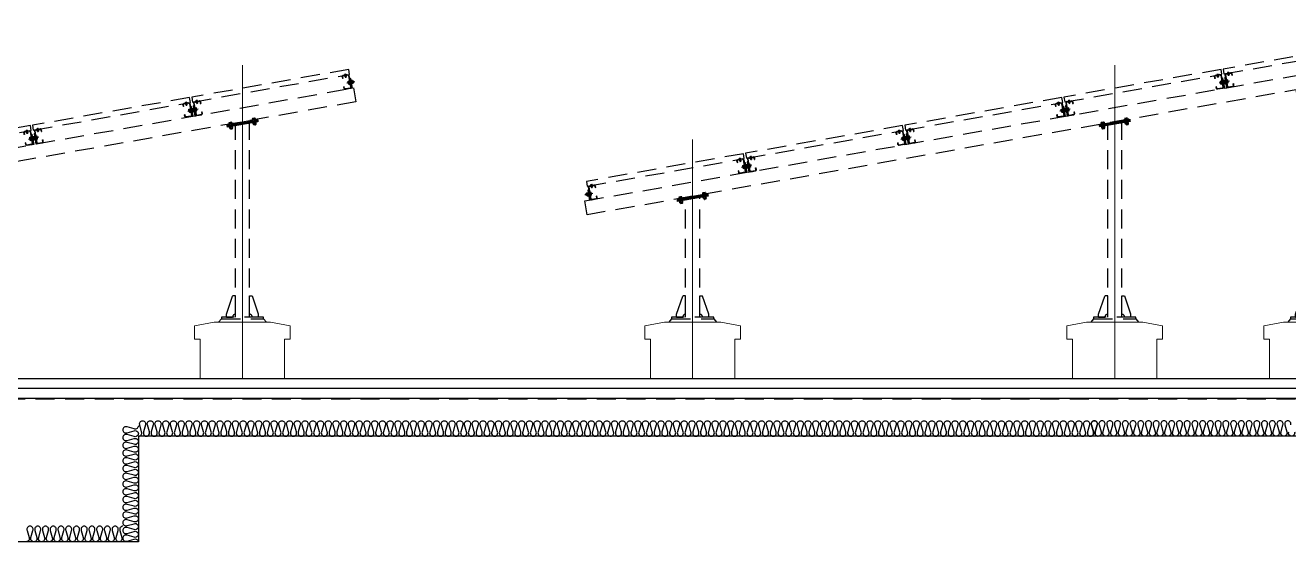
# Model space of a CAD drawing. Header units: millimetres. Extents: x 19868 to 801382, y -4805 to 85279.
# Drawn here: x 542794 to 551775, y 79569 to 83238 of the extents above; entities that cross this region are included whole.
import ezdxf

# ---------------------------------------------------------------- set-up
doc = ezdxf.new("R2010")
doc.units = ezdxf.units.MM
doc.header["$LTSCALE"] = 250
doc.linetypes.add('CENTER', pattern=[50.8, 31.75, -6.35, 6.35, -6.35])
doc.linetypes.add('HID', pattern=[2.8, 1.8, -1])
doc.layers.add('A-ELE-9', color=9, linetype='Continuous', lineweight=5)
doc.layers.add('CEN', color=1, linetype='Continuous', lineweight=9)
for name, color, linetype in [('A-FIN', 6, 'Continuous'), ('A-FIN-8', 8, 'Continuous'), ('A-HAT-WIREMESH', 9, 'g_mesh'), ('A-WP', 1, 'HID'), ('ISL', 251, 'Continuous'), ('S-ELE-5', 8, 'Continuous'), ('태양광', 7, 'Continuous'), ('태양광 모듈', 150, 'Continuous'), ('태양광구조물', 7, 'Continuous')]:
    doc.layers.add(name, color=color, linetype=linetype)
doc.styles.add('Gdim', font='')
doc.styles.get('Gdim').set_extended_font_data('Dotum')
doc.linetypes.add('g_mesh', pattern='A,10,-0.8,["X",Gdim,S=0.6,R=0,X=-0.15,Y=-0.3],-0.8', length=11.6)

# ---------------------------------------------------------------- blocks, each defined once
blk = doc.blocks.new('G$CE9AAA169')
at = {"color": 8}
for p, q in [((10.9, 18), (10, 17.1)), ((10, 6.9), (10, 17.1)), ((10, 6.9), (10.9, 6)), ((15.3, 18), (10.9, 18)), ((10.9, 6), (10.9, 18)), ((15.3, 6), (10.9, 6)), ((15.3, 3.8), (15.3, 20.2)), ((16.2, 23), (24.4, 23)), ((24.4, 17.5), (16.2, 17.5)), ((24.4, 6.5), (16.2, 6.5)), ((16.2, 1), (24.4, 1)), ((25.3, 3.8), (25.3, 20.2)), ((28.3, 12), (25.3, 13.7)), ((25.3, 12), (28.3, 10.3)), ((47.1, 23), (40, 23)), ((40, 1), (40, 23)), ((40, 17.5), (47.1, 17.5)), ((40, 6.5), (47.1, 6.5)), ((47.1, 1), (40, 1)), ((48, 3.8), (48, 20.2))]:
    blk.add_line(p, q, dxfattribs=at)
for points in [[(25.3, 1.3), (28.3, 1.3), (28.3, 22.8), (25.3, 22.8)], [(37.5, 0), (37.5, 24), (40, 24), (40, 0)]]:
    blk.add_lwpolyline(points, close=True, dxfattribs=at)
for centre, radius, start, end in [((20.1, 20.2), 4.82, 145.33011, 214.66989), ((33.3, 12), 18, 162.25912, 197.74088), ((20.1, 3.8), 4.82, 145.33011, 214.66989), ((20.5, 20.2), 4.82, 325.33011, 34.66989), ((7.3, 12), 18, 342.25912, 17.74088), ((20.5, 3.8), 4.82, 325.33011, 34.66989), ((43.2, 20.2), 4.82, 325.33011, 34.66989), ((30, 12), 18, 342.25912, 17.74088), ((43.2, 3.8), 4.82, 325.33011, 34.66989)]:
    blk.add_arc(centre, radius, start, end, dxfattribs=at)
at = {"layer": '태양광', "color": 1, "linetype": 'CENTER', "ltscale": 0.3}
blk.add_line((58, 12), (0, 12), dxfattribs=at)
blk = doc.blocks.new('G$C40D0023C')
at = {"color": 8}
for p, q in [((0, 10.1), (0, 1.4)), ((0.5, 11.5), (4.5, 11.5)), ((0.5, 8.7), (4.5, 8.7)), ((0.5, 2.9), (4.5, 2.9)), ((0.5, 0), (4.5, 0)), ((5, 10.1), (5, 1.4))]:
    blk.add_line(p, q, dxfattribs=at)
for centre, radius, start, end in [((2.4, 10.1), 2.43, 143.53068, 216.46932), ((9, 5.8), 9, 161.2917, 198.7083), ((2.4, 1.4), 2.43, 143.53068, 216.46932), ((2.6, 10.1), 2.43, 323.53068, 36.46932), ((-4, 5.8), 9, 341.2917, 18.7083), ((2.6, 1.4), 2.43, 323.53068, 36.46932)]:
    blk.add_arc(centre, radius, start, end, dxfattribs=at)
blk = doc.blocks.new('G$C8948AF4A')
at = {"color": 8}
for p, q in [((0, 12.2), (1.5, 12.2)), ((0, 0), (0, 12.2)), ((0, 7), (1.5, 6.1)), ((0, 6.1), (1.5, 5.2)), ((1.5, 0), (0, 0)), ((1.5, 12.2), (1.5, 0))]:
    blk.add_line(p, q, dxfattribs=at)
blk = doc.blocks.new('G$C516BF46D')
for name, p in [('G$C40D0023C', (0, 0.3)), ('G$C8948AF4A', (5, 0))]:
    blk.add_blockref(name, p)
blk = doc.blocks.new('G$C8DD5E604')
at = {"color": 1, "linetype": 'CENTER', "ltscale": 0.3}
blk.add_line((0, 6.1), (23, 6.1), dxfattribs=at)
at = {"color": 8}
for p, q in [((1.1, 8.6), (1.6, 9.1)), ((1.1, 8.6), (1.1, 3.6)), ((1.1, 8.6), (6.4, 8.6)), ((1.6, 3.1), (1.1, 3.6)), ((1.1, 3.6), (6.4, 3.6)), ((1.6, 3.1), (1.6, 9.1)), ((12.9, 9.1), (1.6, 9.1)), ((12.9, 3.1), (1.6, 3.1)), ((16.1, 0), (16.1, 12.2)), ((16.1, 12.2), (17.6, 12.2)), ((16.1, 7), (17.6, 6.1)), ((16.1, 6.1), (17.6, 5.2)), ((17.6, 0), (16.1, 0)), ((17.6, 12.2), (17.6, 0)), ((21.1, 11.9), (17.6, 11.9)), ((17.6, 11.9), (17.6, 0.3)), ((21.1, 9), (17.6, 9)), ((21.1, 3.2), (17.6, 3.2)), ((21.1, 0.3), (17.6, 0.3)), ((21.6, 10.4), (21.6, 1.8))]:
    blk.add_line(p, q, dxfattribs=at)
for centre, radius, start, end in [((19.2, 10.4), 2.43, 323.53068, 36.46932), ((12.6, 6.1), 9, 341.2917, 18.7083), ((19.2, 1.8), 2.43, 323.53068, 36.46932)]:
    blk.add_arc(centre, radius, start, end, dxfattribs=at)
blk.add_blockref('G$C516BF46D', (6.4, 0), dxfattribs=at)
blk = doc.blocks.new('G$CC1AFC2AA')
at = {"color": 9, "ltscale": 0.1}
for p, q in [((34.3, 92), (34.3, 8)), ((37.5, 91.8), (37.5, 8)), ((42.3, 100), (76.3, 100)), ((42.5, 96.8), (76.1, 96.8)), ((81.1, 91.8), (81.1, 80)), ((84.3, 92), (84.3, 80)), ((34.3, 67), (34.3, 8)), ((42.3, 0), (76.3, 0)), ((42.5, 3.2), (76.1, 3.2)), ((81.1, 80), (84.3, 80)), ((81.1, 8.2), (81.1, 20)), ((81.1, 20), (84.3, 20)), ((84.3, 8), (84.3, 20))]:
    blk.add_line(p, q, dxfattribs=at)
at = {"color": 9}
for p, q in [((28.3, 70), (28.3, 0)), ((28.3, 0), (34.3, 0)), ((34.3, 75), (33.3, 75)), ((34.3, 75), (34.3, 0)), ((34.3, 75), (34.3, 0))]:
    blk.add_line(p, q, dxfattribs=at)
at = {"color": 9, "ltscale": 0.1}
for centre, radius, start, end in [((42.3, 92), 8, 90, 180), ((42.5, 91.8), 5, 90, 180), ((76.1, 91.8), 5, 0, 90), ((76.3, 92), 8, 0, 90), ((42.3, 8), 8, 180, 270), ((42.5, 8.2), 5, 180, 270), ((76.1, 8.2), 5, 270, 0), ((76.3, 8), 8, 270, 0)]:
    blk.add_arc(centre, radius, start, end, dxfattribs=at)
at = {"color": 9}
blk.add_arc((33.3, 70), 5, 90, 180, dxfattribs=at)
at = {"layer": '태양광', "color": 9, "rotation": 90}
blk.add_blockref('G$C8DD5E604', (65.4, 83.9), dxfattribs=at)
at = {"layer": '태양광', "color": 9}
blk.add_blockref('G$CE9AAA169', (0, 31), dxfattribs=at)
blk = doc.blocks.new('G$CB3066EF5')
at = {"layer": '태양광', "color": 8}
for p, q in [((0.9, 18), (0, 17.1)), ((0, 6.9), (0, 17.1)), ((0, 6.9), (0.9, 6)), ((6.5, 18), (0.9, 18)), ((0.9, 6), (0.9, 18)), ((6.5, 6), (0.9, 6)), ((6.5, 3.8), (6.5, 20.2)), ((7.4, 23), (15.6, 23)), ((15.6, 17.5), (7.4, 17.5)), ((15.6, 6.5), (7.4, 6.5)), ((7.4, 1), (15.6, 1)), ((16.5, 3.8), (16.5, 20.2)), ((19.5, 12), (16.5, 13.7)), ((16.5, 12), (19.5, 10.3)), ((47.1, 23), (40, 23)), ((40, 1), (40, 23)), ((40, 17.5), (47.1, 17.5)), ((40, 6.5), (47.1, 6.5)), ((47.1, 1), (40, 1)), ((48, 3.8), (48, 20.2))]:
    blk.add_line(p, q, dxfattribs=at)
for points in [[(16.5, 1.2), (19.5, 1.2), (19.5, 22.8), (16.5, 22.8)], [(37.5, 0), (37.5, 24), (40, 24), (40, 0)]]:
    blk.add_lwpolyline(points, close=True, dxfattribs=at)
for centre, radius, start, end in [((11.3, 20.2), 4.82, 145.33011, 214.66989), ((24.5, 12), 18, 162.25912, 197.74088), ((11.3, 3.8), 4.82, 145.33011, 214.66989), ((11.7, 20.2), 4.82, 325.33011, 34.66989), ((-1.5, 12), 18, 342.25912, 17.74088), ((11.7, 3.8), 4.82, 325.33011, 34.66989), ((43.2, 20.2), 4.82, 325.33011, 34.66989), ((30, 12), 18, 342.25912, 17.74088), ((43.2, 3.8), 4.82, 325.33011, 34.66989)]:
    blk.add_arc(centre, radius, start, end, dxfattribs=at)
blk = doc.blocks.new('G$CB85E6AD0')
at = {"color": 9}
for points in [[(0, 37.5), (220, 37.5), (220, 28.5), (0, 28.5)], [(0, 28.5), (220, 28.5), (220, 19.5), (0, 19.5)]]:
    blk.add_lwpolyline(points, close=True, dxfattribs=at)
at = {"rotation": 90}
for p in [(37, 0), (207, 0)]:
    blk.add_blockref('G$CB3066EF5', p, dxfattribs=at)
blk = doc.blocks.new('A$C021209db')
at = {"layer": 'A-ELE-9', "linetype": 'Continuous', "ltscale": 0.3}
for points in [[(1882, 0), (1882, 280), (1842, 280), (1842, 374.3), (1982, 400), (2382, 400), (2522, 374.3), (2522, 280), (2482, 280), (2482, 0)], [(4882, 0), (4882, 280), (4842, 280), (4842, 374.3), (4982, 400), (5382, 400), (5522, 374.3), (5522, 280), (5482, 280), (5482, 0)]]:
    blk.add_lwpolyline(points, dxfattribs=at)
at = {"layer": 'CEN'}
for p, q in [((5182, 2226.3), (5182, 0)), ((2182, 1697.6), (2182, 0))]:
    blk.add_line(p, q, dxfattribs=at)
at = {"layer": 'S-ELE-5', "linetype": 'HID', "ltscale": 0.3}
for p, q in [((5132, 436), (5132, 1796.1)), ((5232, 436), (5232, 1813.7)), ((2132, 436), (2132, 1267.5)), ((2232, 436), (2232, 1285.1)), ((2067.5, 456), (2112, 586)), ((2132, 586), (2112, 586)), ((2132, 456), (2132, 586)), ((2232, 456), (2232, 586)), ((2232, 586), (2252, 586)), ((2296.5, 456), (2252, 586)), ((5067.5, 456), (5112, 586)), ((5132, 586), (5112, 586)), ((5132, 456), (5132, 586)), ((5232, 456), (5232, 586)), ((5232, 586), (5252, 586)), ((5296.5, 456), (5252, 586)), ((2067.5, 436), (2067.5, 456)), ((2296.5, 436), (2296.5, 456)), ((5067.5, 436), (5067.5, 456)), ((5296.5, 436), (5296.5, 456)), ((2032, 424), (2012, 400)), ((2067.5, 436), (2112, 436)), ((2296.5, 436), (2252, 436)), ((2332, 424), (2352, 400)), ((5032, 424), (5012, 400)), ((5067.5, 436), (5112, 436)), ((5296.5, 436), (5252, 436)), ((5332, 424), (5352, 400))]:
    blk.add_line(p, q, dxfattribs=at)
for points in [[(2032, 436), (2032, 424), (2332, 424), (2332, 436)], [(5032, 436), (5032, 424), (5332, 424), (5332, 436)]]:
    blk.add_lwpolyline(points, close=True, dxfattribs=at)
for centre, start, end in [((2132, 436), 90, 180), ((2232, 436), 0, 90), ((5132, 436), 90, 180), ((5232, 436), 0, 90)]:
    blk.add_arc(centre, 20, start, end, dxfattribs=at)
at = {"layer": '태양광 모듈', "linetype": 'HID', "ltscale": 0.3}
for points in [[(4827.1, 1963.7), (5943.8, 2160.5), (5937.7, 2195), (4821, 1998.2)], [(3695.5, 1764.3), (4812.3, 1961.1), (4806.2, 1995.6), (3689.4, 1798.8)], [(2563.9, 1564.9), (3680.7, 1761.7), (3674.6, 1796.2), (2557.8, 1599.4)], [(1432.4, 1365.5), (2549.2, 1562.3), (2543.1, 1596.8), (1426.3, 1400)]]:
    blk.add_lwpolyline(points, close=True, dxfattribs=at)
at = {"layer": '태양광구조물', "color": 9, "linetype": 'HID', "ltscale": 0.3}
blk.add_lwpolyline([(1440.4, 1265.4), (5970.5, 2063.7), (5987.8, 1965.2), (1457.7, 1166.9)], close=True, dxfattribs=at)
at = {"layer": '태양광구조물', "linetype": 'HID', "ltscale": 0.3, "xscale": -1, "rotation": 9.99405925783729}
for p in [(5989, 2067), (4857.5, 1867.6), (3725.9, 1668.2), (2594.4, 1468.8)]:
    blk.add_blockref('G$CC1AFC2AA', p, dxfattribs=at)
at = {"layer": '태양광구조물', "linetype": 'HID', "ltscale": 0.3}
for name, p, rotation in [('G$CC1AFC2AA', (4816.5, 1860.4), 9.994059257837389), ('G$CB85E6AD0', (5078.6, 1766.9), 9.994059257831294), ('G$CC1AFC2AA', (3685, 1660.9), 9.994059257837389), ('G$CC1AFC2AA', (2553.4, 1461.5), 9.994059257837389), ('G$CC1AFC2AA', (1421.8, 1262.1), 9.994059257837389), ('G$CB85E6AD0', (2078.6, 1238.3), 9.994059257831294)]:
    blk.add_blockref(name, p, dxfattribs=dict(at, rotation=rotation))
blk = doc.blocks.new('A$Ce87958d9')
at = {"layer": 'A-ELE-9', "linetype": 'Continuous', "ltscale": 0.3, "elevation": 0}
for points in [[(-6500, -420), (-6500, -140), (-6540, -140), (-6540, -45.7), (-6400, -20), (-6000, -20), (-5860, -45.7), (-5860, -140), (-5900, -140), (-5900, -420)], [(-3500, -420), (-3500, -140), (-3540, -140), (-3540, -45.7), (-3400, -20), (-3000, -20), (-2860, -45.7), (-2860, -140), (-2900, -140), (-2900, -420)], [(-2100, -420), (-2100, -140), (-2140, -140), (-2140, -45.7), (-2000, -20), (-1600, -20), (-1460, -45.7), (-1460, -140), (-1500, -140), (-1500, -420)]]:
    blk.add_lwpolyline(points, dxfattribs=at)
at = {"layer": 'CEN', "linetype": 'Continuous'}
for p, q in [((-1800, 2089.1, 0), (-1800, -420, 0)), ((-3200, 1806.3, 0), (-3200, -420, 0))]:
    blk.add_line(p, q, dxfattribs=at)
at = {"layer": 'CEN'}
blk.add_line((-6200, 1277.6, 0), (-6200, -420, 0), dxfattribs=at)
at = {"layer": 'S-ELE-5', "linetype": 'HID', "ltscale": 0.3}
for p, q in [((-1850, 16, 0), (-1850, 1623.4, 0)), ((-1750, 16, 0), (-1750, 1641, 0)), ((-3250, 16, 0), (-3250, 1376.5, 0)), ((-3150, 16, 0), (-3150, 1394.1, 0)), ((-6250, 16, 0), (-6250, 847.5, 0)), ((-6150, 16, 0), (-6150, 865.1, 0)), ((-6314.5, 36, 0), (-6270, 166, 0)), ((-6250, 166, 0), (-6270, 166, 0)), ((-6250, 36, 0), (-6250, 166, 0)), ((-6150, 36, 0), (-6150, 166, 0)), ((-6150, 166, 0), (-6130, 166, 0)), ((-6085.5, 36, 0), (-6130, 166, 0)), ((-3314.5, 36, 0), (-3270, 166, 0)), ((-3250, 166, 0), (-3270, 166, 0)), ((-3250, 36, 0), (-3250, 166, 0)), ((-3150, 36, 0), (-3150, 166, 0)), ((-3150, 166, 0), (-3130, 166, 0)), ((-3085.5, 36, 0), (-3130, 166, 0)), ((-1914.5, 36, 0), (-1870, 166, 0)), ((-1850, 166, 0), (-1870, 166, 0)), ((-1850, 36, 0), (-1850, 166, 0)), ((-1750, 36, 0), (-1750, 166, 0)), ((-1750, 166, 0), (-1730, 166, 0)), ((-1685.5, 36, 0), (-1730, 166, 0)), ((-6350, 4, 0), (-6370, -20, 0)), ((-6314.5, 16, 0), (-6314.5, 36, 0)), ((-6314.5, 16, 0), (-6270, 16, 0)), ((-6085.5, 16, 0), (-6130, 16, 0)), ((-6085.5, 16, 0), (-6085.5, 36, 0)), ((-6050, 4, 0), (-6030, -20, 0)), ((-3350, 4, 0), (-3370, -20, 0)), ((-3314.5, 16, 0), (-3314.5, 36, 0)), ((-3314.5, 16, 0), (-3270, 16, 0)), ((-3085.5, 16, 0), (-3130, 16, 0)), ((-3085.5, 16, 0), (-3085.5, 36, 0)), ((-3050, 4, 0), (-3030, -20, 0)), ((-1950, 4, 0), (-1970, -20, 0)), ((-1914.5, 16, 0), (-1914.5, 36, 0)), ((-1914.5, 16, 0), (-1870, 16, 0)), ((-1685.5, 16, 0), (-1730, 16, 0)), ((-1685.5, 16, 0), (-1685.5, 36, 0)), ((-1650, 4, 0), (-1630, -20, 0))]:
    blk.add_line(p, q, dxfattribs=at)
at = {"layer": 'S-ELE-5', "linetype": 'HID', "ltscale": 0.3, "elevation": 0}
for points in [[(-6350, 16), (-6350, 4), (-6050, 4), (-6050, 16)], [(-3350, 16), (-3350, 4), (-3050, 4), (-3050, 16)], [(-1950, 16), (-1950, 4), (-1650, 4), (-1650, 16)]]:
    blk.add_lwpolyline(points, close=True, dxfattribs=at)
at = {"layer": 'S-ELE-5', "linetype": 'HID', "ltscale": 0.3}
for centre, start, end in [((-6250, 16, 0), 90, 180), ((-6150, 16, 0), 0, 90), ((-3250, 16, 0), 90, 180), ((-3150, 16, 0), 0, 90), ((-1850, 16, 0), 90, 180), ((-1750, 16, 0), 0, 90)]:
    blk.add_arc(centre, 20, start, end, dxfattribs=at)
at = {"layer": '태양광 모듈', "linetype": 'HID', "ltscale": 0.3, "elevation": 0}
for points in [[(-2423.4, 1743.6), (-1306.7, 1940.5), (-1312.8, 1975), (-2429.5, 1778.1)], [(-3555, 1544.1), (-2438.2, 1741), (-2444.3, 1775.5), (-3561.1, 1578.6)], [(-4686.5, 1344.6), (-3569.8, 1541.5), (-3575.8, 1576), (-4692.6, 1379)], [(-5818.1, 1145.1), (-4701.3, 1342), (-4707.4, 1376.4), (-5824.2, 1179.5)], [(-6949.6, 945.5), (-5832.9, 1142.5), (-5838.9, 1176.9), (-6955.7, 980)]]:
    blk.add_lwpolyline(points, close=True, dxfattribs=at)
at = {"layer": '태양광구조물', "color": 9, "linetype": 'HID', "ltscale": 0.3, "elevation": 0}
blk.add_lwpolyline([(-6966.7, 841), (-1254.8, 1848.1), (-1237.5, 1749.7), (-6949.4, 742.5)], close=True, dxfattribs=at)
at = {"layer": '태양광구조물', "xscale": -0.9999999999999998, "rotation": 9.999999999999082}
for p in [(-1261.4, 1847, 0), (-2393, 1647.5, 0), (-3524.5, 1447.9, 0), (-4656.1, 1248.4, 0), (-5787.6, 1048.9, 0)]:
    blk.add_blockref('G$CC1AFC2AA', p, dxfattribs=at)
at = {"layer": '태양광구조물'}
for name, p, rotation in [('G$CC1AFC2AA', (-2434, 1640.2, 0), 9.99999999999917), ('G$CB85E6AD0', (-1903.5, 1594.1, 0), 9.999999999993062), ('G$CC1AFC2AA', (-3565.5, 1440.7, 0), 9.99999999999917), ('G$CC1AFC2AA', (-4697, 1241.2, 0), 9.99999999999917), ('G$CB85E6AD0', (-3303.4, 1347.3, 0), 9.999999999993062), ('G$CC1AFC2AA', (-5828.6, 1041.7, 0), 9.99999999999917), ('G$CC1AFC2AA', (-6960.1, 842.1, 0), 9.99999999999917), ('G$CB85E6AD0', (-6303.4, 818.3, 0), 9.999999999993062)]:
    blk.add_blockref(name, p, dxfattribs=dict(at, rotation=rotation))

msp = doc.modelspace()

# ---------------------------------------------------------------- linework, layer by layer
at = {"layer": 'A-FIN'}
msp.add_line((539156.2, 80728.9), (553420.2, 80728.9), dxfattribs=at)
at = {"layer": 'A-FIN-8'}
msp.add_line((553920, 80586.9), (538656.4, 80586.9), dxfattribs=at)
at = {"layer": 'A-HAT-WIREMESH', "ltscale": 0.6}
msp.add_line((553921.1, 80657.9), (538646.2, 80657.9), dxfattribs=at)
at = {"layer": 'A-WP', "ltscale": 0.3}
msp.add_line((553923.1, 80581.9), (538653.4, 80581.9), dxfattribs=at)
at = {"layer": 'ISL'}
for points in [[(543598.2, 80391.4, -0.524933), (543568.4, 80370.9), (543518, 80384.5, 0.524856), (543488.2, 80363.9, 0.524856), (543518, 80343.4), (543568.4, 80357, -1.449198), (543568.4, 80315.9), (543518, 80329.5, 0.524856), (543488.2, 80308.9, 0.524856), (543518, 80288.4), (543568.4, 80302, -1.449198), (543568.4, 80260.9), (543518, 80274.5, 0.524856), (543488.2, 80253.9, 0.524856), (543518, 80233.4), (543568.4, 80247, -1.449198), (543568.4, 80205.9), (543518, 80219.5, 0.524856), (543488.2, 80198.9, 0.524856), (543518, 80178.4), (543568.4, 80192, -1.449198), (543568.4, 80150.9), (543518, 80164.5, 0.524856), (543488.2, 80143.9, 0.524856), (543518, 80123.4), (543568.4, 80137, -1.449198), (543568.4, 80095.9), (543518, 80109.5, 0.524856), (543488.2, 80088.9, 0.524856), (543518, 80068.4), (543568.4, 80082, -1.449198), (543568.4, 80040.9), (543518, 80054.5, 0.524856), (543488.2, 80033.9, 0.524856), (543518, 80013.4), (543568.4, 80027, -1.449198), (543568.4, 79985.9), (543518, 79999.5, 0.524856), (543488.2, 79978.9, 0.524856), (543518, 79958.4), (543568.4, 79972, -1.449198), (543568.4, 79930.9), (543518, 79944.5, 0.524856), (543488.2, 79923.9, 0.524856), (543518, 79903.4), (543568.4, 79917, -1.449198), (543568.4, 79875.9), (543518, 79889.5, 0.524856), (543488.2, 79868.9, 0.524856), (543518, 79848.4), (543568.4, 79862, -1.449198), (543568.4, 79820.9), (543518, 79834.5, 0.524856), (543488.2, 79813.9, 0.524856), (543518, 79793.4), (543568.4, 79807, -1.449198), (543568.4, 79765.9), (543518, 79779.5, 0.524856), (543488.2, 79758.9, 0.524856), (543518, 79738.4), (543568.4, 79752, -1.449198), (543568.4, 79710.9), (543518, 79724.5, 0.524856), (543488.2, 79703.9, 0.524856), (543518, 79683.4), (543568.4, 79697, -1.449198), (543568.4, 79655.9), (543518, 79669.5, 0.524856), (543488.2, 79648.9, 0.524856), (543518, 79628.4), (543568.4, 79642, -1.449198), (543568.4, 79600.9), (543518, 79614.5, 0.524856), (543488.2, 79593.9, 0.524856), (543518, 79573.4), (543568.4, 79587, -0.489145), (543598.1, 79568.9)], [(543488.2, 79678.9, 0.524856), (543467.6, 79649.1), (543481.3, 79598.7, -1.449198), (543440.1, 79598.7), (543453.8, 79649.1, 0.524856), (543433.2, 79678.9, 0.524856), (543412.6, 79649.1), (543426.3, 79598.7, -1.449198), (543385.1, 79598.7), (543398.8, 79649.1, 0.524856), (543378.2, 79678.9, 0.524856), (543357.6, 79649.1), (543371.3, 79598.7, -1.449198), (543330.1, 79598.7), (543343.8, 79649.1, 0.524856), (543323.2, 79678.9, 0.524856), (543302.6, 79649.1), (543316.3, 79598.7, -1.449198), (543275.1, 79598.7), (543288.8, 79649.1, 0.524856), (543268.2, 79678.9, 0.524856), (543247.6, 79649.1), (543261.3, 79598.7, -1.449198), (543220.1, 79598.7), (543233.8, 79649.1, 0.524856), (543213.2, 79678.9, 0.524856), (543192.6, 79649.1), (543206.3, 79598.7, -1.449198), (543165.1, 79598.7), (543178.8, 79649.1, 0.524856), (543158.2, 79678.9, 0.524856), (543137.6, 79649.1), (543151.3, 79598.7, -1.449198), (543110.1, 79598.7), (543123.8, 79649.1, 0.524856), (543103.2, 79678.9, 0.524856), (543082.6, 79649.1), (543096.3, 79598.7, -1.449198), (543055.1, 79598.7), (543068.8, 79649.1, 0.524856), (543048.2, 79678.9, 0.524856), (543027.6, 79649.1), (543041.3, 79598.7, -1.449198), (543000.1, 79598.7), (543013.8, 79649.1, 0.524856), (542993.2, 79678.9, 0.524856), (542972.6, 79649.1), (542986.3, 79598.7, -1.449198), (542945.1, 79598.7), (542958.8, 79649.1, 0.524856), (542938.2, 79678.9, 0.524856), (542917.6, 79649.1), (542931.3, 79598.7, -1.449198), (542890.1, 79598.7), (542903.8, 79649.1, 0.524856), (542883.2, 79678.9, 0.524856), (542862.6, 79649.1), (542876.3, 79598.7, -1.449198), (542835.1, 79598.7), (542848.8, 79649.1, 0.524856), (542828.2, 79678.9, 0.524856), (542807.6, 79649.1), (542821.3, 79598.7, -0.524914), (542800.7, 79568.9, -0.524914)]]:
    msp.add_lwpolyline(points, format="xyb", dxfattribs=at)
at = {"layer": 'ISL', "elevation": 0}
for points in [[(543600.7, 80318.9, 0.524933), (543621.3, 80348.7), (543607.6, 80399.1, -0.524856), (543628.2, 80428.9, -0.524856), (543648.8, 80399.1), (543635.1, 80348.7, 1.449198), (543676.3, 80348.7), (543662.6, 80399.1, -0.524856), (543683.2, 80428.9, -0.524856), (543703.8, 80399.1), (543690.1, 80348.7, 1.449198), (543731.3, 80348.7), (543717.6, 80399.1, -0.524856), (543738.2, 80428.9, -0.524856), (543758.8, 80399.1), (543745.1, 80348.7, 1.449198), (543786.3, 80348.7), (543772.6, 80399.1, -0.524856), (543793.2, 80428.9, -0.524856), (543813.8, 80399.1), (543800.1, 80348.7, 1.449198), (543841.3, 80348.7), (543827.6, 80399.1, -0.524856), (543848.2, 80428.9, -0.524856), (543868.8, 80399.1), (543855.1, 80348.7, 1.449198), (543896.3, 80348.7), (543882.6, 80399.1, -0.524856), (543903.2, 80428.9, -0.524856), (543923.8, 80399.1), (543910.1, 80348.7, 1.449198), (543951.3, 80348.7), (543937.6, 80399.1, -0.524856), (543958.2, 80428.9, -0.524856), (543978.8, 80399.1), (543965.1, 80348.7, 1.449198), (544006.3, 80348.7), (543992.6, 80399.1, -0.524856), (544013.2, 80428.9, -0.524856), (544033.8, 80399.1), (544020.1, 80348.7, 1.449198), (544061.3, 80348.7), (544047.6, 80399.1, -0.524856), (544068.2, 80428.9, -0.524856), (544088.8, 80399.1), (544075.1, 80348.7, 1.449198), (544116.3, 80348.7), (544102.6, 80399.1, -0.524856), (544123.2, 80428.9, -0.524856), (544143.8, 80399.1), (544130.1, 80348.7, 1.449198), (544171.3, 80348.7), (544157.6, 80399.1, -0.524856), (544178.2, 80428.9, -0.524856), (544198.8, 80399.1), (544185.1, 80348.7, 1.449198), (544226.3, 80348.7), (544212.6, 80399.1, -0.524856), (544233.2, 80428.9, -0.524856), (544253.8, 80399.1), (544240.1, 80348.7, 1.449198), (544281.3, 80348.7), (544267.6, 80399.1, -0.524856), (544288.2, 80428.9, -0.524856), (544308.8, 80399.1), (544295.1, 80348.7, 1.449198), (544336.3, 80348.7), (544322.6, 80399.1, -0.524856), (544343.2, 80428.9, -0.524856), (544363.8, 80399.1), (544350.1, 80348.7, 1.449198), (544391.3, 80348.7), (544377.6, 80399.1, -0.524856), (544398.2, 80428.9, -0.524856), (544418.8, 80399.1), (544405.1, 80348.7, 1.449198), (544446.3, 80348.7), (544432.6, 80399.1, -0.524856), (544453.2, 80428.9, -0.524856), (544473.8, 80399.1), (544460.1, 80348.7, 1.449198), (544501.3, 80348.7), (544487.6, 80399.1, -0.524856), (544508.2, 80428.9, -0.524856), (544528.8, 80399.1), (544515.1, 80348.7, 1.449198), (544556.3, 80348.7), (544542.6, 80399.1, -0.524856), (544563.2, 80428.9, -0.524856), (544583.8, 80399.1), (544570.1, 80348.7, 1.449198), (544611.3, 80348.7), (544597.6, 80399.1, -0.524856), (544618.2, 80428.9, -0.524856), (544638.8, 80399.1), (544625.1, 80348.7, 1.449198), (544666.3, 80348.7), (544652.6, 80399.1, -0.524856), (544673.2, 80428.9, -0.524856), (544693.8, 80399.1), (544680.1, 80348.7, 1.449198), (544721.3, 80348.7), (544707.6, 80399.1, -0.524856), (544728.2, 80428.9, -0.524856), (544748.8, 80399.1), (544735.1, 80348.7, 1.449198), (544776.3, 80348.7), (544762.6, 80399.1, -0.524856), (544783.2, 80428.9, -0.524856), (544803.8, 80399.1), (544790.1, 80348.7, 1.449198), (544831.3, 80348.7), (544817.6, 80399.1, -0.524856), (544838.2, 80428.9, -0.524856), (544858.8, 80399.1), (544845.1, 80348.7, 1.449198), (544886.3, 80348.7), (544872.6, 80399.1, -0.524856), (544893.2, 80428.9, -0.524856), (544913.8, 80399.1), (544900.1, 80348.7, 1.449198), (544941.3, 80348.7), (544927.6, 80399.1, -0.524856), (544948.2, 80428.9, -0.524856), (544968.8, 80399.1), (544955.1, 80348.7, 1.449198), (544996.3, 80348.7), (544982.6, 80399.1, -0.524856), (545003.2, 80428.9, -0.524856), (545023.8, 80399.1), (545010.1, 80348.7, 1.449198), (545051.3, 80348.7), (545037.6, 80399.1, -0.524856), (545058.2, 80428.9, -0.524856), (545078.8, 80399.1), (545065.1, 80348.7, 1.449198), (545106.3, 80348.7), (545092.6, 80399.1, -0.524856), (545113.2, 80428.9, -0.524856), (545133.8, 80399.1), (545120.1, 80348.7, 1.449198), (545161.3, 80348.7), (545147.6, 80399.1, -0.524856), (545168.2, 80428.9, -0.524856), (545188.8, 80399.1), (545175.1, 80348.7, 1.449198), (545216.3, 80348.7), (545202.6, 80399.1, -0.524856), (545223.2, 80428.9, -0.524856), (545243.8, 80399.1), (545230.1, 80348.7, 1.449198), (545271.3, 80348.7), (545257.6, 80399.1, -0.524856), (545278.2, 80428.9, -0.524856), (545298.8, 80399.1), (545285.1, 80348.7, 1.449198), (545326.3, 80348.7), (545312.6, 80399.1, -0.524856), (545333.2, 80428.9, -0.524856), (545353.8, 80399.1), (545340.1, 80348.7, 1.449198), (545381.3, 80348.7), (545367.6, 80399.1, -0.524856), (545388.2, 80428.9, -0.524856), (545408.8, 80399.1), (545395.1, 80348.7, 1.449198), (545436.3, 80348.7), (545422.6, 80399.1, -0.524856), (545443.2, 80428.9, -0.524856), (545463.8, 80399.1), (545450.1, 80348.7, 1.449198), (545491.3, 80348.7), (545477.6, 80399.1, -0.524856), (545498.2, 80428.9, -0.524856), (545518.8, 80399.1), (545505.1, 80348.7, 1.449198), (545546.3, 80348.7), (545532.6, 80399.1, -0.524856), (545553.2, 80428.9, -0.524856), (545573.8, 80399.1), (545560.1, 80348.7, 1.449198), (545601.3, 80348.7), (545587.6, 80399.1, -0.524856), (545608.2, 80428.9, -0.524856), (545628.8, 80399.1), (545615.1, 80348.7, 1.449198), (545656.3, 80348.7), (545642.6, 80399.1, -0.524856), (545663.2, 80428.9, -0.524856), (545683.8, 80399.1), (545670.1, 80348.7, 1.449198), (545711.3, 80348.7), (545697.6, 80399.1, -0.524856), (545718.2, 80428.9, -0.524856), (545738.8, 80399.1), (545725.1, 80348.7, 1.449198), (545766.3, 80348.7), (545752.6, 80399.1, -0.524856), (545773.2, 80428.9, -0.524856), (545793.8, 80399.1), (545780.1, 80348.7, 1.449198), (545821.3, 80348.7), (545807.6, 80399.1, -0.524856), (545828.2, 80428.9, -0.524856), (545848.8, 80399.1), (545835.1, 80348.7, 1.449198), (545876.3, 80348.7), (545862.6, 80399.1, -0.524856), (545883.2, 80428.9, -0.524856), (545903.8, 80399.1), (545890.1, 80348.7, 1.449198), (545931.3, 80348.7), (545917.6, 80399.1, -0.524856), (545938.2, 80428.9, -0.524856), (545958.8, 80399.1), (545945.1, 80348.7, 1.449198), (545986.3, 80348.7), (545972.6, 80399.1, -0.524856), (545993.2, 80428.9, -0.524856), (546013.8, 80399.1), (546000.1, 80348.7, 1.449198), (546041.3, 80348.7), (546027.6, 80399.1, -0.524856), (546048.2, 80428.9, -0.524856), (546068.8, 80399.1), (546055.1, 80348.7, 1.449198), (546096.3, 80348.7), (546082.6, 80399.1, -0.524856), (546103.2, 80428.9, -0.524856), (546123.8, 80399.1), (546110.1, 80348.7, 1.449198), (546151.3, 80348.7), (546137.6, 80399.1, -0.524856), (546158.2, 80428.9, -0.524856), (546178.8, 80399.1), (546165.1, 80348.7, 1.449198), (546206.3, 80348.7), (546192.6, 80399.1, -0.524856), (546213.2, 80428.9, -0.524856), (546233.8, 80399.1), (546220.1, 80348.7, 1.449198), (546261.3, 80348.7), (546247.6, 80399.1, -0.524856), (546268.2, 80428.9, -0.524856), (546288.8, 80399.1), (546275.1, 80348.7, 1.449198), (546316.3, 80348.7), (546302.6, 80399.1, -0.524856), (546323.2, 80428.9, -0.524856), (546343.8, 80399.1), (546330.1, 80348.7, 1.449198), (546371.3, 80348.7), (546357.6, 80399.1, -0.524856), (546378.2, 80428.9, -0.524856), (546398.8, 80399.1), (546385.1, 80348.7, 1.449198), (546426.3, 80348.7), (546412.6, 80399.1, -0.524856), (546433.2, 80428.9, -0.524856), (546453.8, 80399.1), (546440.1, 80348.7, 1.449198), (546481.3, 80348.7), (546467.6, 80399.1, -0.524856), (546488.2, 80428.9, -0.524856), (546508.8, 80399.1), (546495.1, 80348.7, 1.449198), (546536.3, 80348.7), (546522.6, 80399.1, -0.524856), (546543.2, 80428.9, -0.524856), (546563.8, 80399.1), (546550.1, 80348.7, 1.449198), (546591.3, 80348.7), (546577.6, 80399.1, -0.524856), (546598.2, 80428.9, -0.524856), (546618.8, 80399.1), (546605.1, 80348.7, 1.449198), (546646.3, 80348.7), (546632.6, 80399.1, -0.524856), (546653.2, 80428.9, -0.524856), (546673.8, 80399.1), (546660.1, 80348.7, 1.449198), (546701.3, 80348.7), (546687.6, 80399.1, -0.524856), (546708.2, 80428.9, -0.524856), (546728.8, 80399.1), (546715.1, 80348.7, 1.449198), (546756.3, 80348.7), (546742.6, 80399.1, -0.524856), (546763.2, 80428.9, -0.524856), (546783.8, 80399.1), (546770.1, 80348.7, 1.449198), (546811.3, 80348.7), (546797.6, 80399.1, -0.524856), (546818.2, 80428.9, -0.524856), (546838.8, 80399.1), (546825.1, 80348.7, 1.449198), (546866.3, 80348.7), (546852.6, 80399.1, -0.524856), (546873.2, 80428.9, -0.524856), (546893.8, 80399.1), (546880.1, 80348.7, 1.449198), (546921.3, 80348.7), (546907.6, 80399.1, -0.524856), (546928.2, 80428.9, -0.524856), (546948.8, 80399.1), (546935.1, 80348.7, 0.524933), (546955.7, 80318.9, 0.524933), (546976.3, 80348.7), (546962.6, 80399.1, -0.524856), (546983.2, 80428.9, -0.524856), (547003.8, 80399.1), (546990.1, 80348.7, 1.449198), (547031.3, 80348.7), (547017.6, 80399.1, -0.524856), (547038.2, 80428.9, -0.524856), (547058.8, 80399.1), (547045.1, 80348.7, 1.449198), (547086.3, 80348.7), (547072.6, 80399.1, -0.524856), (547093.2, 80428.9, -0.524856), (547113.8, 80399.1), (547100.1, 80348.7, 1.449198), (547141.3, 80348.7), (547127.6, 80399.1, -0.524856), (547148.2, 80428.9, -0.524856), (547168.8, 80399.1), (547155.1, 80348.7, 1.449198), (547196.3, 80348.7), (547182.6, 80399.1, -0.524856), (547203.2, 80428.9, -0.524856), (547223.8, 80399.1), (547210.1, 80348.7, 1.449198), (547251.3, 80348.7), (547237.6, 80399.1, -0.524856), (547258.2, 80428.9, -0.524856), (547278.8, 80399.1), (547265.1, 80348.7, 1.449198), (547306.3, 80348.7), (547292.6, 80399.1, -0.524856), (547313.2, 80428.9, -0.524856), (547333.8, 80399.1), (547320.1, 80348.7, 1.449198), (547361.3, 80348.7), (547347.6, 80399.1, -0.524856), (547368.2, 80428.9, -0.524856), (547388.8, 80399.1), (547375.1, 80348.7, 1.449198), (547416.3, 80348.7), (547402.6, 80399.1, -0.524855), (547423.2, 80428.9, -0.524855), (547443.8, 80399.1), (547430.1, 80348.7, 1.449198), (547471.3, 80348.7), (547457.6, 80399.1, -0.524856), (547478.2, 80428.9, -0.524856), (547498.8, 80399.1), (547485.1, 80348.7, 1.449198), (547526.3, 80348.7), (547512.6, 80399.1, -0.524856), (547533.2, 80428.9, -0.524856), (547553.8, 80399.1), (547540.1, 80348.7, 1.449198), (547581.3, 80348.7), (547567.6, 80399.1, -0.524856), (547588.2, 80428.9, -0.524856), (547608.8, 80399.1), (547595.1, 80348.7, 1.449198), (547636.3, 80348.7), (547622.6, 80399.1, -0.524856), (547643.2, 80428.9, -0.524856), (547663.8, 80399.1), (547650.1, 80348.7, 1.449198), (547691.3, 80348.7), (547677.6, 80399.1, -0.524856), (547698.2, 80428.9, -0.524856), (547718.8, 80399.1), (547705.1, 80348.7, 1.449198), (547746.3, 80348.7), (547732.6, 80399.1, -0.524856), (547753.2, 80428.9, -0.524856), (547773.8, 80399.1), (547760.1, 80348.7, 1.449198), (547801.3, 80348.7), (547787.6, 80399.1, -0.524856), (547808.2, 80428.9, -0.524856), (547828.8, 80399.1), (547815.1, 80348.7, 1.449198), (547856.3, 80348.7), (547842.6, 80399.1, -0.524856), (547863.2, 80428.9, -0.524856), (547883.8, 80399.1), (547870.1, 80348.7, 0.524933), (547890.7, 80318.9, 0.524933), (547911.3, 80348.7), (547897.6, 80399.1, -0.524856), (547918.2, 80428.9, -0.524856), (547938.8, 80399.1), (547925.1, 80348.7, 1.449198), (547966.3, 80348.7), (547952.6, 80399.1, -0.524856), (547973.2, 80428.9, -0.524856), (547993.8, 80399.1), (547980.1, 80348.7, 1.449198), (548021.3, 80348.7), (548007.6, 80399.1, -0.524856), (548028.2, 80428.9, -0.524856), (548048.8, 80399.1), (548035.1, 80348.7, 1.449198), (548076.3, 80348.7), (548062.6, 80399.1, -0.524856), (548083.2, 80428.9, -0.524856), (548103.8, 80399.1), (548090.1, 80348.7, 1.449198), (548131.3, 80348.7), (548117.6, 80399.1, -0.524856), (548138.2, 80428.9, -0.524856), (548158.8, 80399.1), (548145.1, 80348.7, 1.449198), (548186.3, 80348.7), (548172.6, 80399.1, -0.524856), (548193.2, 80428.9, -0.524856), (548213.8, 80399.1), (548200.1, 80348.7, 1.449198), (548241.3, 80348.7), (548227.6, 80399.1, -0.524856), (548248.2, 80428.9, -0.524856), (548268.8, 80399.1), (548255.1, 80348.7, 1.449198), (548296.3, 80348.7), (548282.6, 80399.1, -0.524856), (548303.2, 80428.9, -0.524856), (548323.8, 80399.1), (548310.1, 80348.7, 1.449198), (548351.3, 80348.7), (548337.6, 80399.1, -0.524856), (548358.2, 80428.9, -0.524856), (548378.8, 80399.1), (548365.1, 80348.7, 1.449198), (548406.3, 80348.7), (548392.6, 80399.1, -0.524856), (548413.2, 80428.9, -0.524856), (548433.8, 80399.1), (548420.1, 80348.7, 1.449198), (548461.3, 80348.7), (548447.6, 80399.1, -0.524856), (548468.2, 80428.9, -0.524856), (548488.8, 80399.1), (548475.1, 80348.7, 1.449198), (548516.3, 80348.7), (548502.6, 80399.1, -0.524856), (548523.2, 80428.9, -0.524856), (548543.8, 80399.1), (548530.1, 80348.7, 1.449198), (548571.3, 80348.7), (548557.6, 80399.1, -0.524856), (548578.2, 80428.9, -0.524856), (548598.8, 80399.1), (548585.1, 80348.7, 1.449198), (548626.3, 80348.7), (548612.6, 80399.1, -0.524856), (548633.2, 80428.9, -0.524856), (548653.8, 80399.1), (548640.1, 80348.7, 1.449198), (548681.3, 80348.7), (548667.6, 80399.1, -0.524856), (548688.2, 80428.9, -0.524856), (548708.8, 80399.1), (548695.1, 80348.7, 1.449198), (548736.3, 80348.7), (548722.6, 80399.1, -0.524856), (548743.2, 80428.9, -0.524856), (548763.8, 80399.1), (548750.1, 80348.7, 1.449198), (548791.3, 80348.7), (548777.6, 80399.1, -0.524856), (548798.2, 80428.9, -0.524856), (548818.8, 80399.1), (548805.1, 80348.7, 1.449198), (548846.3, 80348.7), (548832.6, 80399.1, -0.524856), (548853.2, 80428.9, -0.524856), (548873.8, 80399.1), (548860.1, 80348.7, 1.449198), (548901.3, 80348.7), (548887.6, 80399.1, -0.524856), (548908.2, 80428.9, -0.524856), (548928.8, 80399.1), (548915.1, 80348.7, 1.449198), (548956.3, 80348.7), (548942.6, 80399.1, -0.524856), (548963.2, 80428.9, -0.524856), (548983.8, 80399.1), (548970.1, 80348.7, 1.449198), (549011.3, 80348.7), (548997.6, 80399.1, -0.524856), (549018.2, 80428.9, -0.524856), (549038.8, 80399.1), (549025.1, 80348.7, 1.449198), (549066.3, 80348.7), (549052.6, 80399.1, -0.524856), (549073.2, 80428.9, -0.524856), (549093.8, 80399.1), (549080.1, 80348.7, 1.449198), (549121.3, 80348.7), (549107.6, 80399.1, -0.524856), (549128.2, 80428.9, -0.524856), (549148.8, 80399.1), (549135.1, 80348.7, 1.449198), (549176.3, 80348.7), (549162.6, 80399.1, -0.524856), (549183.2, 80428.9, -0.524856), (549203.8, 80399.1), (549190.1, 80348.7, 1.449198), (549231.3, 80348.7), (549217.6, 80399.1, -0.524856), (549238.2, 80428.9, -0.524856), (549258.8, 80399.1), (549245.1, 80348.7, 1.449198), (549286.3, 80348.7), (549272.6, 80399.1, -0.524856), (549293.2, 80428.9, -0.524856), (549313.8, 80399.1), (549300.1, 80348.7, 1.449198), (549341.3, 80348.7), (549327.6, 80399.1, -0.524856), (549348.2, 80428.9, -0.524856), (549368.8, 80399.1), (549355.1, 80348.7, 1.449198), (549396.3, 80348.7), (549382.6, 80399.1, -0.524856), (549403.2, 80428.9, -0.524856), (549423.8, 80399.1), (549410.1, 80348.7, 1.449198), (549451.3, 80348.7), (549437.6, 80399.1, -0.524856), (549458.2, 80428.9, -0.524856), (549478.8, 80399.1), (549465.1, 80348.7, 1.449198), (549506.3, 80348.7), (549492.6, 80399.1, -0.524856), (549513.2, 80428.9, -0.524856), (549533.8, 80399.1), (549520.1, 80348.7, 1.449198), (549561.3, 80348.7), (549547.6, 80399.1, -0.524856), (549568.2, 80428.9, -0.524856), (549588.8, 80399.1), (549575.1, 80348.7, 1.449198), (549616.3, 80348.7), (549602.6, 80399.1, -0.524856), (549623.2, 80428.9, -0.524856), (549643.8, 80399.1), (549630.1, 80348.7, 1.449198), (549671.3, 80348.7), (549657.6, 80399.1, -0.524856), (549678.2, 80428.9, -0.524856), (549698.8, 80399.1), (549685.1, 80348.7, 1.449198), (549726.3, 80348.7), (549712.6, 80399.1, -0.524856), (549733.2, 80428.9, -0.524856), (549753.8, 80399.1), (549740.1, 80348.7, 1.449198), (549781.3, 80348.7), (549767.6, 80399.1, -0.524856), (549788.2, 80428.9, -0.524856), (549808.8, 80399.1), (549795.1, 80348.7, 1.449198), (549836.3, 80348.7), (549822.6, 80399.1, -0.524856), (549843.2, 80428.9, -0.524856), (549863.8, 80399.1), (549850.1, 80348.7, 1.449198), (549891.3, 80348.7), (549877.6, 80399.1, -0.524856), (549898.2, 80428.9, -0.524856), (549918.8, 80399.1), (549905.1, 80348.7, 1.449198), (549946.3, 80348.7), (549932.6, 80399.1, -0.524856), (549953.2, 80428.9, -0.524856), (549973.8, 80399.1), (549960.1, 80348.7, 1.449198), (550001.3, 80348.7), (549987.6, 80399.1, -0.524856), (550008.2, 80428.9, -0.524856), (550028.8, 80399.1), (550015.1, 80348.7, 1.449198), (550056.3, 80348.7), (550042.6, 80399.1, -0.524856), (550063.2, 80428.9, -0.524856), (550083.8, 80399.1), (550070.1, 80348.7, 1.449198), (550111.3, 80348.7), (550097.6, 80399.1, -0.524856), (550118.2, 80428.9, -0.524856), (550138.8, 80399.1), (550125.1, 80348.7, 1.449198), (550166.3, 80348.7), (550152.6, 80399.1, -0.524856), (550173.2, 80428.9, -0.524856), (550193.8, 80399.1), (550180.1, 80348.7, 1.449198), (550221.3, 80348.7), (550207.6, 80399.1, -0.524856), (550228.2, 80428.9, -0.524856), (550248.8, 80399.1), (550235.1, 80348.7, 1.449198), (550276.3, 80348.7), (550262.6, 80399.1, -0.524856), (550283.2, 80428.9, -0.524856), (550303.8, 80399.1), (550290.1, 80348.7, 1.449198), (550331.3, 80348.7), (550317.6, 80399.1, -0.524856), (550338.2, 80428.9, -0.524856), (550358.8, 80399.1), (550345.1, 80348.7, 1.449198), (550386.3, 80348.7), (550372.6, 80399.1, -0.524856), (550393.2, 80428.9, -0.524856), (550413.8, 80399.1), (550400.1, 80348.7, 0.524933), (550420.7, 80318.9, 0.524933)], [(551788.8, 80399.1, 0.524856), (551768.2, 80428.9, 0.524856), (551747.6, 80399.1), (551761.3, 80348.7, -1.449198), (551720.1, 80348.7), (551733.8, 80399.1, 0.524856), (551713.2, 80428.9, 0.524856), (551692.6, 80399.1), (551706.3, 80348.7, -1.449198), (551665.1, 80348.7), (551678.8, 80399.1, 0.524856), (551658.2, 80428.9, 0.524856), (551637.6, 80399.1), (551651.3, 80348.7, -1.449198), (551610.1, 80348.7), (551623.8, 80399.1, 0.524856), (551603.2, 80428.9, 0.524856), (551582.6, 80399.1), (551596.3, 80348.7, -1.449198), (551555.1, 80348.7), (551568.8, 80399.1, 0.524856), (551548.2, 80428.9, 0.524856), (551527.6, 80399.1), (551541.3, 80348.7, -1.449198), (551500.1, 80348.7), (551513.8, 80399.1, 0.524856), (551493.2, 80428.9, 0.524856), (551472.6, 80399.1), (551486.3, 80348.7, -1.449198), (551445.1, 80348.7), (551458.8, 80399.1, 0.524856), (551438.2, 80428.9, 0.524856), (551417.6, 80399.1), (551431.3, 80348.7, -1.449198), (551390.1, 80348.7), (551403.8, 80399.1, 0.524856), (551383.2, 80428.9, 0.524856), (551362.6, 80399.1), (551376.3, 80348.7, -1.449198), (551335.1, 80348.7), (551348.8, 80399.1, 0.524856), (551328.2, 80428.9, 0.524856), (551307.6, 80399.1), (551321.3, 80348.7, -1.449198), (551280.1, 80348.7), (551293.8, 80399.1, 0.524856), (551273.2, 80428.9, 0.524856), (551252.6, 80399.1), (551266.3, 80348.7, -1.449198), (551225.1, 80348.7), (551238.8, 80399.1, 0.524856), (551218.2, 80428.9, 0.524856), (551197.6, 80399.1), (551211.3, 80348.7, -1.449198), (551170.1, 80348.7), (551183.8, 80399.1, 0.524856), (551163.2, 80428.9, 0.524856), (551142.6, 80399.1), (551156.3, 80348.7, -1.449198), (551115.1, 80348.7), (551128.8, 80399.1, 0.524856), (551108.2, 80428.9, 0.524856), (551087.6, 80399.1), (551101.3, 80348.7, -1.449198), (551060.1, 80348.7), (551073.8, 80399.1, 0.524856), (551053.2, 80428.9, 0.524856), (551032.6, 80399.1), (551046.3, 80348.7, -1.449198), (551005.1, 80348.7), (551018.8, 80399.1, 0.524856), (550998.2, 80428.9, 0.524856), (550977.6, 80399.1), (550991.3, 80348.7, -1.449198), (550950.1, 80348.7), (550963.8, 80399.1, 0.524856), (550943.2, 80428.9, 0.524856), (550922.6, 80399.1), (550936.3, 80348.7, -1.449198), (550895.1, 80348.7), (550908.8, 80399.1, 0.524856), (550888.2, 80428.9, 0.524856), (550867.6, 80399.1), (550881.3, 80348.7, -1.449198), (550840.1, 80348.7), (550853.8, 80399.1, 0.524856), (550833.2, 80428.9, 0.524856), (550812.6, 80399.1), (550826.3, 80348.7, -1.449198), (550785.1, 80348.7), (550798.8, 80399.1, 0.524856), (550778.2, 80428.9, 0.524856), (550757.6, 80399.1), (550771.3, 80348.7, -1.449198), (550730.1, 80348.7), (550743.8, 80399.1, 0.524856), (550723.2, 80428.9, 0.524856), (550702.6, 80399.1), (550716.3, 80348.7, -1.449198), (550675.1, 80348.7), (550688.8, 80399.1, 0.524856), (550668.2, 80428.9, 0.524856), (550647.6, 80399.1), (550661.3, 80348.7, -1.449198), (550620.1, 80348.7), (550633.8, 80399.1, 0.524856), (550613.2, 80428.9, 0.524856), (550592.6, 80399.1), (550606.3, 80348.7, -1.449198), (550565.1, 80348.7), (550578.8, 80399.1, 0.524856), (550558.2, 80428.9, 0.524856), (550537.6, 80399.1), (550551.3, 80348.7, -1.449198), (550510.1, 80348.7), (550523.8, 80399.1, 0.524856), (550503.2, 80428.9, 0.524856), (550482.6, 80399.1), (550496.3, 80348.7, -1.449198), (550455.1, 80348.7), (550468.8, 80399.1, 0.524856), (550448.2, 80428.9, 0.524856), (550427.6, 80399.1), (550441.3, 80348.7, -1.449198), (550400.1, 80348.7), (550413.8, 80399.1, 0.524856), (550393.2, 80428.9, 0.524856), (550372.6, 80399.1), (550386.3, 80348.7, -0.524933), (550365.7, 80318.9)], [(551816.3, 80348.7, -1.449198), (551775.1, 80348.7)]]:
    msp.add_lwpolyline(points, format="xyb", dxfattribs=at)
msp.add_lwpolyline([(553938.2, 79568.9), (553428.2, 79568.9), (553428.2, 80318.9), (543598.2, 80318.9), (543598.2, 79568.9), (542678.2, 79568.9), (542678.2, 80318.9), (539148.2, 80318.9), (539148.2, 79568.9), (538638.2, 79568.9)], dxfattribs=at)

# ---------------------------------------------------------------- block references
at = {"layer": '태양광구조물'}
for name, p in [('A$Ce87958d9', (553738.2, 81148.9, 0)), ('A$C021209db', (539156.2, 80728.9))]:
    msp.add_blockref(name, p, dxfattribs=at)

doc.saveas('drawing.dxf')
